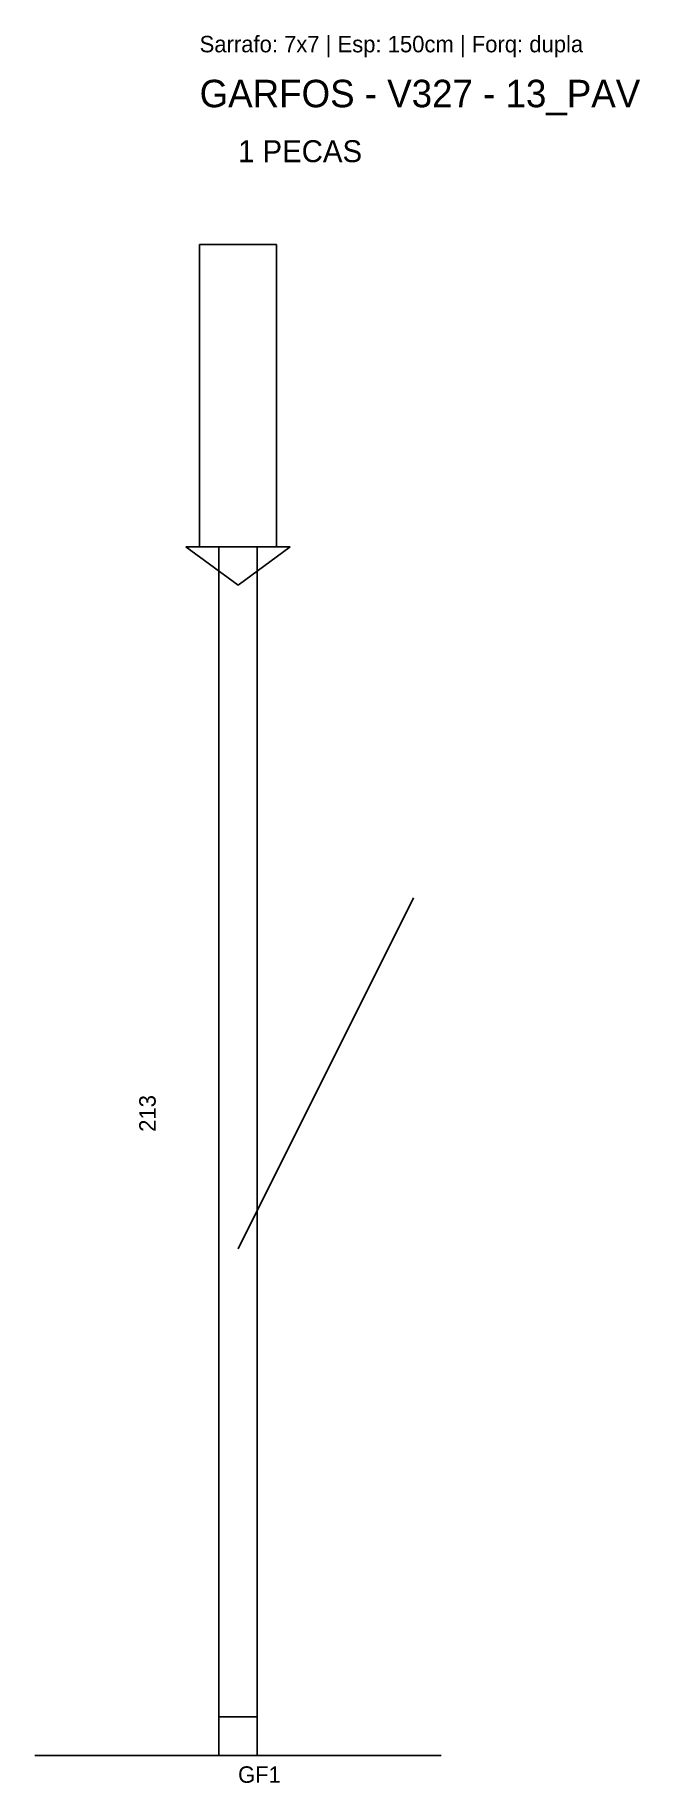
# Model space of a CAD drawing. Header units: metres. Extents: x -30 to 80, y -12 to 306.
import ezdxf

# ---------------------------------------------------------------- set-up
doc = ezdxf.new("R2010")
doc.units = ezdxf.units.M
for name, color, linetype in [('BARRA_ANCORAGEM', 6, 'Continuous'), ('COTA', 1, 'Continuous'), ('GARFOS', 5, 'Continuous'), ('NOMENCLATURA', 7, 'Continuous'), ('SARRAFOS', 3, 'Continuous'), ('VIGAS_REF', 1, 'Continuous')]:
    doc.layers.add(name, color=color, linetype=linetype)

msp = doc.modelspace()

# ---------------------------------------------------------------- linework, layer by layer
at = {"layer": 'BARRA_ANCORAGEM'}
msp.add_line((7, 85.2), (38.95, 149.1), dxfattribs=at)
at = {"layer": 'GARFOS'}
for p, q in [((7, 206), (-2.5, 213)), ((-2.5, 213), (16.5, 213)), ((7, 206), (16.5, 213))]:
    msp.add_line(p, q, dxfattribs=at)
at = {"layer": 'GARFOS', "linetype": 'CONTINUOUS'}
msp.add_line((-30, -7), (44, -7), dxfattribs=at)
at = {"layer": 'GARFOS'}
msp.add_lwpolyline([(3.5, 0), (10.5, 0), (10.5, 213), (3.5, 213), (3.5, 0)], dxfattribs=at)
at = {"layer": 'SARRAFOS'}
msp.add_lwpolyline([(3.5, -7), (10.5, -7), (10.5, 0), (3.5, 0), (3.5, -7)], dxfattribs=at)
at = {"layer": 'VIGAS_REF'}
msp.add_lwpolyline([(0, 213), (14, 213), (14, 268), (0, 268), (0, 213)], dxfattribs=at)

# ---------------------------------------------------------------- texts
at = {"layer": 'COTA'}
msp.add_text('213', height=3, rotation=90, dxfattribs=at).set_placement((-8, 106.5))
at = {"layer": 'NOMENCLATURA'}
for s, height, p in [('Sarrafo: 7x7 | Esp: 150cm | Forq: dupla', 3, (0, 303)), ('GARFOS - V327 - 13_PAV', 5, (0, 293)), ('1 PECAS', 4, (7, 283)), ('GF1', 3, (7, -12))]:
    msp.add_text(s, height=height, dxfattribs=at).set_placement(p)

doc.saveas('drawing.dxf')
